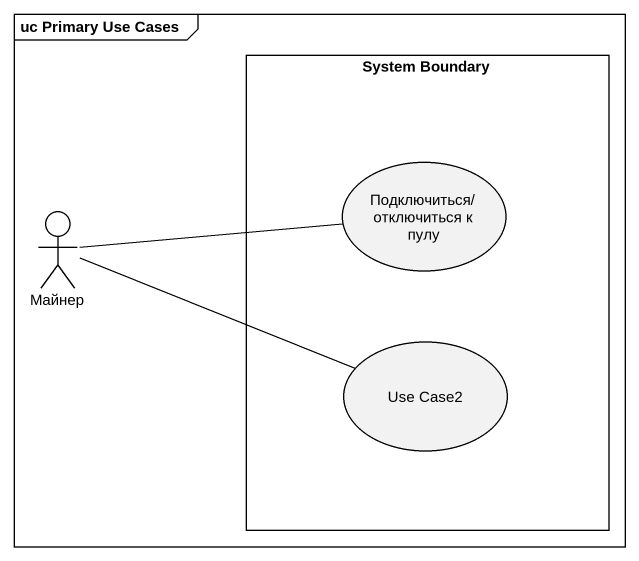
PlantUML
@startuml
mainframe uc Primary Use Cases
rectangle "System Boundary" as System_Boundary {
  usecase "Подключиться/отключиться к пулу" as Подключиться_отключиться_к
  usecase "Use Case2" as Use_Case2
}
actor Майнер
Майнер -right- Подключиться_отключиться_к
Майнер -right- Подключиться_отключиться_к
Майнер -right- Use_Case2
@enduml
